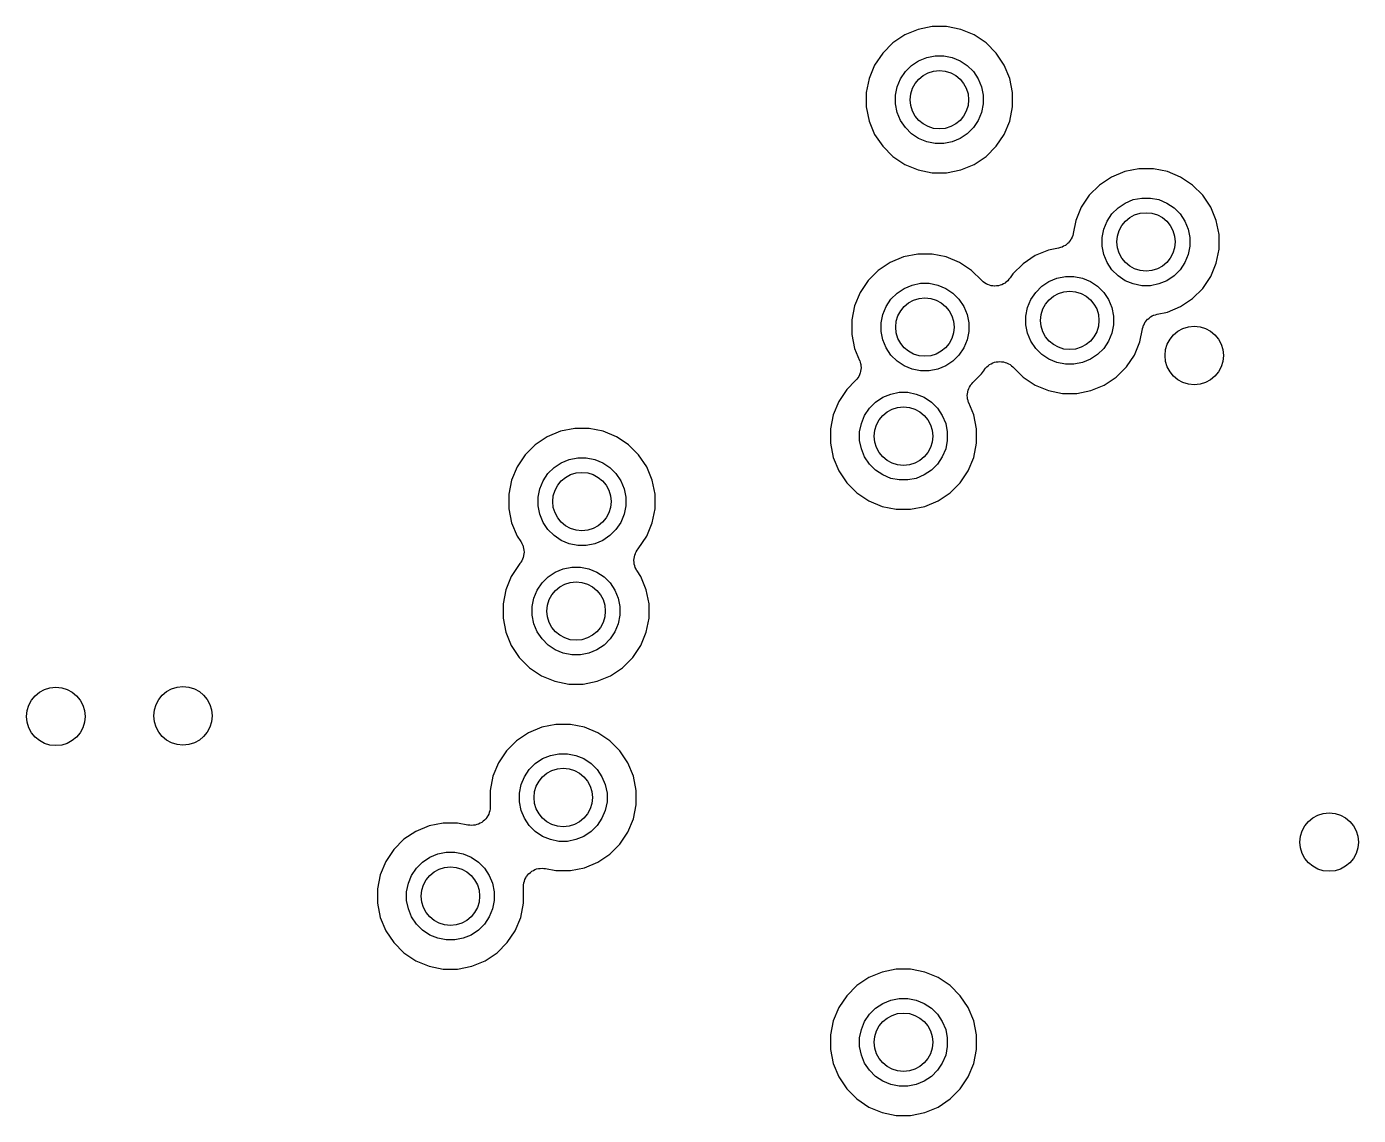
# Model space of a CAD drawing. Extents: x 76.5 to 170.2, y -170.2 to -83.1.
# Drawn here: x 133.32 to 142.44, y -107.81 to -100.36 of the extents above; entities that cross this region are included whole.
import ezdxf

# ---------------------------------------------------------------- set-up
doc = ezdxf.new("R2010")
doc.units = 0
doc.header["$MEASUREMENT"] = 0
doc.layers.add('BLACK', color=7, linetype='CONTINUOUS')

msp = doc.modelspace()

# ---------------------------------------------------------------- linework, layer by layer
at = {"layer": 'BLACK', "linetype": 'CONTINUOUS'}
for p, q in [((139.332, -100.413), (139.25, -100.467)), ((139.423, -100.375), (139.332, -100.413)), ((139.52, -100.356), (139.423, -100.375)), ((139.618, -100.356), (139.52, -100.356)), ((139.715, -100.375), (139.618, -100.356)), ((139.806, -100.413), (139.715, -100.375)), ((139.888, -100.467), (139.806, -100.413)), ((139.25, -100.467), (139.181, -100.537)), ((139.957, -100.537), (139.888, -100.467)), ((139.181, -100.537), (139.126, -100.619)), ((139.378, -100.623), (139.427, -100.59)), ((139.427, -100.59), (139.482, -100.567)), ((139.482, -100.567), (139.54, -100.556)), ((139.54, -100.556), (139.599, -100.556)), ((139.599, -100.556), (139.657, -100.567)), ((139.657, -100.567), (139.711, -100.59)), ((139.711, -100.59), (139.76, -100.623)), ((140.012, -100.619), (139.957, -100.537)), ((139.126, -100.619), (139.088, -100.71)), ((139.303, -100.714), (139.336, -100.664)), ((139.336, -100.664), (139.378, -100.623)), ((139.76, -100.623), (139.802, -100.664)), ((139.802, -100.664), (139.835, -100.714)), ((140.05, -100.71), (140.012, -100.619)), ((139.088, -100.71), (139.069, -100.806)), ((139.269, -100.826), (139.281, -100.768)), ((139.281, -100.768), (139.303, -100.714)), ((139.835, -100.714), (139.858, -100.768)), ((139.858, -100.768), (139.869, -100.826)), ((140.069, -100.806), (140.05, -100.71)), ((139.069, -100.806), (139.069, -100.905)), ((139.269, -100.885), (139.269, -100.826)), ((139.869, -100.826), (139.869, -100.885)), ((140.069, -100.905), (140.069, -100.806)), ((139.069, -100.905), (139.088, -101.002)), ((139.281, -100.943), (139.269, -100.885)), ((139.303, -100.998), (139.281, -100.943)), ((139.858, -100.943), (139.835, -100.998)), ((139.869, -100.885), (139.858, -100.943)), ((140.05, -101.002), (140.069, -100.905)), ((139.088, -101.002), (139.126, -101.093)), ((139.336, -101.047), (139.303, -100.998)), ((139.378, -101.089), (139.336, -101.047)), ((139.802, -101.047), (139.76, -101.089)), ((139.835, -100.998), (139.802, -101.047)), ((140.012, -101.093), (140.05, -101.002)), ((139.126, -101.093), (139.181, -101.174)), ((139.427, -101.122), (139.378, -101.089)), ((139.482, -101.144), (139.427, -101.122)), ((139.54, -101.156), (139.482, -101.144)), ((139.657, -101.144), (139.599, -101.156)), ((139.711, -101.122), (139.657, -101.144)), ((139.76, -101.089), (139.711, -101.122)), ((139.957, -101.174), (140.012, -101.093)), ((139.181, -101.174), (139.25, -101.244)), ((139.25, -101.244), (139.332, -101.299)), ((139.599, -101.156), (139.54, -101.156)), ((139.806, -101.299), (139.888, -101.244)), ((139.888, -101.244), (139.957, -101.174)), ((139.332, -101.299), (139.423, -101.336)), ((139.423, -101.336), (139.52, -101.356)), ((139.618, -101.356), (139.715, -101.336)), ((139.715, -101.336), (139.806, -101.299)), ((140.934, -101.329), (140.838, -101.348)), ((141.033, -101.329), (140.934, -101.329)), ((141.129, -101.348), (141.033, -101.329)), ((139.52, -101.356), (139.618, -101.356)), ((140.747, -101.386), (140.665, -101.44)), ((140.838, -101.348), (140.747, -101.386)), ((141.22, -101.386), (141.129, -101.348)), ((141.302, -101.44), (141.22, -101.386)), ((140.595, -101.51), (140.54, -101.592)), ((140.665, -101.44), (140.595, -101.51)), ((141.372, -101.51), (141.302, -101.44)), ((141.427, -101.592), (141.372, -101.51)), ((140.54, -101.592), (140.503, -101.683)), ((140.75, -101.637), (140.792, -101.596)), ((140.792, -101.596), (140.841, -101.563)), ((140.841, -101.563), (140.896, -101.54)), ((140.896, -101.54), (140.954, -101.529)), ((140.954, -101.529), (141.013, -101.529)), ((141.013, -101.529), (141.071, -101.54)), ((141.071, -101.54), (141.126, -101.563)), ((141.126, -101.563), (141.175, -101.596)), ((141.175, -101.596), (141.217, -101.637)), ((141.464, -101.683), (141.427, -101.592)), ((140.503, -101.683), (140.485, -101.772)), ((140.695, -101.741), (140.718, -101.687)), ((140.718, -101.687), (140.75, -101.637)), ((141.217, -101.637), (141.249, -101.687)), ((141.249, -101.687), (141.272, -101.741)), ((141.483, -101.779), (141.464, -101.683)), ((140.481, -101.785), (140.478, -101.796)), ((140.485, -101.773), (140.481, -101.785)), ((140.485, -101.772), (140.485, -101.772)), ((140.485, -101.772), (140.485, -101.772)), ((140.485, -101.772), (140.485, -101.772)), ((140.485, -101.772), (140.485, -101.773)), ((140.683, -101.799), (140.695, -101.741)), ((141.272, -101.741), (141.283, -101.799)), ((141.483, -101.878), (141.483, -101.779)), ((140.385, -101.872), (140.315, -101.886)), ((140.397, -101.868), (140.385, -101.872)), ((140.408, -101.865), (140.397, -101.868)), ((140.409, -101.864), (140.408, -101.865)), ((140.408, -101.865), (140.408, -101.865)), ((140.419, -101.859), (140.409, -101.864)), ((140.43, -101.853), (140.419, -101.859)), ((140.431, -101.853), (140.43, -101.853)), ((140.43, -101.853), (140.43, -101.853)), ((140.44, -101.845), (140.431, -101.853)), ((140.449, -101.838), (140.44, -101.845)), ((140.45, -101.837), (140.449, -101.838)), ((140.458, -101.828), (140.45, -101.837)), ((140.45, -101.837), (140.45, -101.837)), ((140.465, -101.819), (140.458, -101.828)), ((140.466, -101.818), (140.465, -101.818)), ((140.465, -101.818), (140.465, -101.819)), ((140.471, -101.808), (140.466, -101.818)), ((140.477, -101.797), (140.471, -101.808)), ((140.478, -101.796), (140.477, -101.797)), ((140.477, -101.797), (140.477, -101.797)), ((140.683, -101.858), (140.683, -101.799)), ((140.695, -101.916), (140.683, -101.858)), ((141.283, -101.858), (141.272, -101.916)), ((141.283, -101.799), (141.283, -101.858)), ((141.464, -101.975), (141.483, -101.878)), ((139.233, -101.969), (139.151, -102.024)), ((139.324, -101.932), (139.233, -101.969)), ((139.421, -101.912), (139.324, -101.932)), ((139.519, -101.912), (139.421, -101.912)), ((139.616, -101.932), (139.519, -101.912)), ((139.707, -101.969), (139.616, -101.932)), ((139.789, -102.024), (139.707, -101.969)), ((140.224, -101.923), (140.142, -101.978)), ((140.315, -101.886), (140.224, -101.923)), ((140.718, -101.971), (140.695, -101.916)), ((140.75, -102.02), (140.718, -101.971)), ((141.249, -101.971), (141.217, -102.02)), ((141.272, -101.916), (141.249, -101.971)), ((139.151, -102.024), (139.082, -102.094)), ((139.859, -102.094), (139.789, -102.024)), ((140.072, -102.048), (140.054, -102.075)), ((140.142, -101.978), (140.072, -102.048)), ((140.792, -102.062), (140.75, -102.02)), ((140.841, -102.095), (140.792, -102.062)), ((141.175, -102.062), (141.126, -102.095)), ((141.217, -102.02), (141.175, -102.062)), ((141.427, -102.066), (141.464, -101.975)), ((139.082, -102.094), (139.027, -102.176)), ((139.279, -102.179), (139.328, -102.147)), ((139.328, -102.147), (139.383, -102.124)), ((139.383, -102.124), (139.44, -102.112)), ((139.44, -102.112), (139.5, -102.112)), ((139.5, -102.112), (139.558, -102.124)), ((139.558, -102.124), (139.612, -102.147)), ((139.612, -102.147), (139.661, -102.179)), ((139.868, -102.102), (139.859, -102.094)), ((139.877, -102.109), (139.868, -102.102)), ((139.878, -102.109), (139.877, -102.109)), ((139.878, -102.11), (139.878, -102.109)), ((139.888, -102.115), (139.878, -102.11)), ((139.899, -102.121), (139.888, -102.115)), ((139.9, -102.121), (139.899, -102.121)), ((139.899, -102.121), (139.899, -102.121)), ((139.911, -102.125), (139.9, -102.121)), ((139.923, -102.129), (139.911, -102.125)), ((139.935, -102.13), (139.923, -102.129)), ((139.923, -102.129), (139.923, -102.129)), ((139.923, -102.129), (139.923, -102.129)), ((139.947, -102.131), (139.935, -102.13)), ((139.948, -102.131), (139.947, -102.131)), ((139.96, -102.13), (139.948, -102.131)), ((139.948, -102.131), (139.948, -102.131)), ((139.972, -102.129), (139.96, -102.13)), ((139.973, -102.129), (139.972, -102.129)), ((139.972, -102.129), (139.972, -102.129)), ((139.984, -102.125), (139.973, -102.129)), ((139.996, -102.122), (139.984, -102.125)), ((140.007, -102.116), (139.996, -102.122)), ((139.996, -102.122), (139.996, -102.122)), ((139.996, -102.122), (139.996, -102.122)), ((140.018, -102.111), (140.007, -102.116)), ((140.028, -102.103), (140.018, -102.11)), ((140.018, -102.11), (140.018, -102.11)), ((140.018, -102.11), (140.018, -102.111)), ((140.037, -102.095), (140.028, -102.103)), ((140.038, -102.095), (140.037, -102.095)), ((140.037, -102.095), (140.037, -102.095)), ((140.045, -102.085), (140.038, -102.095)), ((140.053, -102.076), (140.045, -102.085)), ((140.054, -102.076), (140.053, -102.076)), ((140.053, -102.076), (140.053, -102.076)), ((140.054, -102.075), (140.054, -102.076)), ((140.054, -102.076), (140.054, -102.076)), ((140.228, -102.175), (140.269, -102.133)), ((140.269, -102.133), (140.318, -102.1)), ((140.318, -102.1), (140.373, -102.078)), ((140.373, -102.078), (140.431, -102.066)), ((140.431, -102.066), (140.49, -102.066)), ((140.49, -102.066), (140.548, -102.078)), ((140.548, -102.078), (140.603, -102.1)), ((140.603, -102.1), (140.652, -102.133)), ((140.652, -102.133), (140.694, -102.175)), ((140.896, -102.117), (140.841, -102.095)), ((140.954, -102.129), (140.896, -102.117)), ((141.013, -102.129), (140.954, -102.129)), ((141.071, -102.117), (141.013, -102.129)), ((141.126, -102.095), (141.071, -102.117)), ((141.302, -102.217), (141.372, -102.147)), ((141.372, -102.147), (141.427, -102.066)), ((139.027, -102.176), (138.989, -102.267)), ((139.204, -102.27), (139.237, -102.221)), ((139.237, -102.221), (139.279, -102.179)), ((139.661, -102.179), (139.703, -102.221)), ((139.703, -102.221), (139.736, -102.27)), ((140.172, -102.279), (140.195, -102.224)), ((140.195, -102.224), (140.228, -102.175)), ((140.694, -102.175), (140.726, -102.224)), ((140.726, -102.224), (140.749, -102.279)), ((141.22, -102.272), (141.302, -102.217)), ((138.989, -102.267), (138.97, -102.363)), ((139.17, -102.383), (139.182, -102.325)), ((139.182, -102.325), (139.204, -102.27)), ((139.736, -102.27), (139.758, -102.325)), ((139.758, -102.325), (139.77, -102.383)), ((140.161, -102.337), (140.172, -102.279)), ((140.161, -102.396), (140.161, -102.337)), ((140.749, -102.279), (140.761, -102.337)), ((140.761, -102.337), (140.761, -102.396)), ((141.014, -102.342), (141.025, -102.336)), ((141.025, -102.336), (141.035, -102.331)), ((141.035, -102.331), (141.036, -102.33)), ((141.036, -102.33), (141.048, -102.327)), ((141.036, -102.33), (141.036, -102.33)), ((141.048, -102.327), (141.059, -102.323)), ((141.059, -102.323), (141.129, -102.309)), ((141.129, -102.309), (141.22, -102.272)), ((138.97, -102.363), (138.97, -102.462)), ((139.17, -102.442), (139.17, -102.383)), ((139.77, -102.383), (139.77, -102.442)), ((140.172, -102.454), (140.161, -102.396)), ((140.761, -102.396), (140.749, -102.454)), ((140.941, -102.512), (140.959, -102.423)), ((140.959, -102.422), (140.963, -102.41)), ((140.959, -102.423), (140.959, -102.422)), ((140.959, -102.423), (140.959, -102.423)), ((140.959, -102.423), (140.959, -102.423)), ((140.959, -102.423), (140.959, -102.423)), ((140.963, -102.41), (140.966, -102.399)), ((140.966, -102.399), (140.967, -102.398)), ((140.967, -102.398), (140.973, -102.387)), ((140.967, -102.398), (140.967, -102.398)), ((140.973, -102.387), (140.978, -102.377)), ((140.978, -102.377), (140.979, -102.377)), ((140.979, -102.376), (140.986, -102.367)), ((140.979, -102.377), (140.979, -102.376)), ((140.986, -102.367), (140.994, -102.358)), ((140.994, -102.358), (140.995, -102.357)), ((140.994, -102.358), (140.994, -102.358)), ((140.995, -102.357), (141.004, -102.35)), ((141.004, -102.35), (141.013, -102.342)), ((141.013, -102.342), (141.014, -102.342)), ((141.014, -102.342), (141.014, -102.342)), ((138.97, -102.462), (138.989, -102.558)), ((139.182, -102.5), (139.17, -102.442)), ((139.204, -102.555), (139.182, -102.5)), ((139.758, -102.5), (139.736, -102.555)), ((139.77, -102.442), (139.758, -102.5)), ((140.195, -102.508), (140.172, -102.454)), ((140.228, -102.558), (140.195, -102.508)), ((140.726, -102.508), (140.694, -102.558)), ((140.749, -102.454), (140.726, -102.508)), ((140.904, -102.603), (140.941, -102.512)), ((138.989, -102.558), (139.023, -102.64)), ((139.237, -102.604), (139.204, -102.555)), ((139.279, -102.645), (139.237, -102.604)), ((139.703, -102.604), (139.661, -102.645)), ((139.736, -102.555), (139.703, -102.604)), ((140.269, -102.599), (140.228, -102.558)), ((140.318, -102.632), (140.269, -102.599)), ((140.652, -102.599), (140.603, -102.632)), ((140.694, -102.558), (140.652, -102.599)), ((140.849, -102.685), (140.904, -102.603)), ((139.023, -102.64), (139.023, -102.641)), ((139.023, -102.641), (139.023, -102.641)), ((139.023, -102.641), (139.023, -102.641)), ((139.023, -102.641), (139.024, -102.642)), ((139.024, -102.642), (139.027, -102.653)), ((139.027, -102.653), (139.03, -102.664)), ((139.03, -102.664), (139.031, -102.665)), ((139.031, -102.702), (139.03, -102.714)), ((139.031, -102.665), (139.031, -102.666)), ((139.031, -102.666), (139.032, -102.677)), ((139.033, -102.69), (139.031, -102.702)), ((139.032, -102.677), (139.033, -102.689)), ((139.033, -102.689), (139.033, -102.69)), ((139.033, -102.69), (139.033, -102.69)), ((139.328, -102.678), (139.279, -102.645)), ((139.383, -102.701), (139.328, -102.678)), ((139.44, -102.712), (139.383, -102.701)), ((139.558, -102.701), (139.5, -102.712)), ((139.612, -102.678), (139.558, -102.701)), ((139.661, -102.645), (139.612, -102.678)), ((139.877, -102.704), (139.877, -102.703)), ((139.877, -102.703), (139.877, -102.703)), ((139.877, -102.703), (139.877, -102.703)), ((139.877, -102.703), (139.878, -102.703)), ((139.878, -102.703), (139.885, -102.693)), ((139.885, -102.693), (139.893, -102.684)), ((139.893, -102.684), (139.893, -102.684)), ((139.893, -102.684), (139.894, -102.684)), ((139.894, -102.684), (139.903, -102.676)), ((139.903, -102.676), (139.912, -102.669)), ((139.912, -102.669), (139.913, -102.668)), ((139.913, -102.668), (139.924, -102.663)), ((139.913, -102.668), (139.913, -102.668)), ((139.924, -102.663), (139.934, -102.657)), ((139.934, -102.657), (139.935, -102.657)), ((139.935, -102.657), (139.946, -102.653)), ((139.935, -102.657), (139.935, -102.657)), ((139.946, -102.653), (139.958, -102.65)), ((139.958, -102.65), (139.958, -102.65)), ((139.958, -102.65), (139.959, -102.65)), ((139.959, -102.65), (139.971, -102.649)), ((139.971, -102.649), (139.983, -102.648)), ((139.983, -102.648), (139.983, -102.648)), ((139.983, -102.648), (139.983, -102.648)), ((139.983, -102.648), (139.995, -102.649)), ((139.995, -102.649), (140.007, -102.65)), ((140.007, -102.65), (140.008, -102.65)), ((140.008, -102.65), (140.008, -102.65)), ((140.008, -102.65), (140.019, -102.654)), ((140.019, -102.654), (140.031, -102.657)), ((140.031, -102.657), (140.031, -102.658)), ((140.031, -102.658), (140.032, -102.658)), ((140.032, -102.658), (140.042, -102.663)), ((140.042, -102.663), (140.053, -102.669)), ((140.053, -102.669), (140.053, -102.669)), ((140.053, -102.669), (140.053, -102.669)), ((140.053, -102.669), (140.063, -102.677)), ((140.063, -102.677), (140.072, -102.685)), ((140.072, -102.685), (140.142, -102.755)), ((140.373, -102.655), (140.318, -102.632)), ((140.431, -102.666), (140.373, -102.655)), ((140.49, -102.666), (140.431, -102.666)), ((140.548, -102.655), (140.49, -102.666)), ((140.603, -102.632), (140.548, -102.655)), ((140.779, -102.755), (140.849, -102.685)), ((138.996, -102.778), (138.935, -102.839)), ((139.003, -102.769), (138.996, -102.778)), ((139.011, -102.76), (139.003, -102.769)), ((139.017, -102.749), (139.011, -102.759)), ((139.011, -102.759), (139.011, -102.76)), ((139.011, -102.76), (139.011, -102.76)), ((139.023, -102.739), (139.017, -102.749)), ((139.026, -102.726), (139.023, -102.738)), ((139.023, -102.738), (139.023, -102.738)), ((139.023, -102.738), (139.023, -102.739)), ((139.03, -102.715), (139.026, -102.726)), ((139.03, -102.714), (139.03, -102.714)), ((139.03, -102.714), (139.03, -102.715)), ((139.5, -102.712), (139.44, -102.712)), ((139.79, -102.801), (139.798, -102.792)), ((139.798, -102.792), (139.858, -102.731)), ((139.858, -102.731), (139.877, -102.704)), ((140.142, -102.755), (140.224, -102.809)), ((140.697, -102.809), (140.779, -102.755)), ((138.935, -102.839), (138.88, -102.921)), ((139.181, -102.892), (139.236, -102.87)), ((139.236, -102.87), (139.294, -102.858)), ((139.294, -102.858), (139.353, -102.858)), ((139.353, -102.858), (139.411, -102.87)), ((139.411, -102.87), (139.465, -102.892)), ((139.76, -102.88), (139.762, -102.869)), ((139.76, -102.881), (139.76, -102.88)), ((139.761, -102.893), (139.76, -102.881)), ((139.76, -102.881), (139.76, -102.881)), ((139.762, -102.869), (139.763, -102.857)), ((139.763, -102.856), (139.767, -102.844)), ((139.763, -102.857), (139.763, -102.856)), ((139.763, -102.856), (139.763, -102.856)), ((139.767, -102.844), (139.77, -102.833)), ((139.77, -102.833), (139.771, -102.832)), ((139.77, -102.833), (139.77, -102.833)), ((139.771, -102.832), (139.776, -102.822)), ((139.776, -102.822), (139.782, -102.811)), ((139.782, -102.81), (139.79, -102.801)), ((139.782, -102.811), (139.782, -102.81)), ((139.782, -102.811), (139.782, -102.811)), ((140.224, -102.809), (140.315, -102.847)), ((140.315, -102.847), (140.411, -102.866)), ((140.411, -102.866), (140.51, -102.866)), ((140.51, -102.866), (140.606, -102.847)), ((140.606, -102.847), (140.697, -102.809)), ((138.88, -102.921), (138.842, -103.012)), ((139.057, -103.016), (139.09, -102.967)), ((139.09, -102.967), (139.132, -102.925)), ((139.132, -102.925), (139.181, -102.892)), ((139.465, -102.892), (139.514, -102.925)), ((139.514, -102.925), (139.556, -102.967)), ((139.556, -102.967), (139.589, -103.016)), ((139.762, -102.905), (139.761, -102.893)), ((139.763, -102.906), (139.762, -102.905)), ((139.766, -102.917), (139.763, -102.906)), ((139.763, -102.906), (139.763, -102.906)), ((139.769, -102.929), (139.766, -102.917)), ((139.77, -102.93), (139.769, -102.929)), ((139.804, -103.012), (139.77, -102.93)), ((139.77, -102.93), (139.77, -102.93)), ((139.77, -102.93), (139.77, -102.93)), ((139.77, -102.93), (139.77, -102.93)), ((138.842, -103.012), (138.823, -103.109)), ((139.035, -103.071), (139.057, -103.016)), ((139.589, -103.016), (139.612, -103.071)), ((139.823, -103.109), (139.804, -103.012)), ((136.977, -103.125), (136.886, -103.163)), ((137.074, -103.106), (136.977, -103.125)), ((137.172, -103.106), (137.074, -103.106)), ((137.269, -103.125), (137.172, -103.106)), ((137.36, -103.163), (137.269, -103.125)), ((138.823, -103.109), (138.823, -103.207)), ((139.023, -103.129), (139.035, -103.071)), ((139.023, -103.188), (139.023, -103.129)), ((139.612, -103.071), (139.623, -103.129)), ((139.623, -103.129), (139.623, -103.188)), ((139.823, -103.207), (139.823, -103.109)), ((136.804, -103.217), (136.735, -103.287)), ((136.886, -103.163), (136.804, -103.217)), ((137.419, -103.202), (137.36, -103.163)), ((137.442, -103.217), (137.419, -103.202)), ((137.419, -103.202), (137.419, -103.202)), ((137.511, -103.287), (137.442, -103.217)), ((138.823, -103.207), (138.842, -103.304)), ((139.035, -103.246), (139.023, -103.188)), ((139.057, -103.3), (139.035, -103.246)), ((139.612, -103.246), (139.589, -103.3)), ((139.623, -103.188), (139.612, -103.246)), ((139.804, -103.304), (139.823, -103.207)), ((136.735, -103.287), (136.68, -103.369)), ((136.932, -103.373), (136.981, -103.34)), ((136.981, -103.34), (137.036, -103.317)), ((137.036, -103.317), (137.094, -103.306)), ((137.094, -103.306), (137.153, -103.306)), ((137.153, -103.306), (137.211, -103.317)), ((137.211, -103.317), (137.265, -103.34)), ((137.265, -103.34), (137.314, -103.373)), ((137.566, -103.369), (137.511, -103.287)), ((138.842, -103.304), (138.88, -103.395)), ((139.09, -103.349), (139.057, -103.3)), ((139.589, -103.3), (139.556, -103.349)), ((139.766, -103.395), (139.804, -103.304)), ((136.68, -103.369), (136.642, -103.46)), ((136.857, -103.464), (136.89, -103.414)), ((136.89, -103.414), (136.932, -103.373)), ((137.314, -103.373), (137.356, -103.414)), ((137.356, -103.414), (137.389, -103.464)), ((137.604, -103.46), (137.566, -103.369)), ((138.88, -103.395), (138.935, -103.477)), ((139.132, -103.391), (139.09, -103.349)), ((139.181, -103.424), (139.132, -103.391)), ((139.236, -103.447), (139.181, -103.424)), ((139.465, -103.424), (139.411, -103.447)), ((139.514, -103.391), (139.465, -103.424)), ((139.556, -103.349), (139.514, -103.391)), ((139.711, -103.477), (139.766, -103.395)), ((136.642, -103.46), (136.623, -103.556)), ((136.823, -103.576), (136.835, -103.518)), ((136.835, -103.518), (136.857, -103.464)), ((137.389, -103.464), (137.412, -103.518)), ((137.412, -103.518), (137.423, -103.576)), ((137.623, -103.556), (137.604, -103.46)), ((138.935, -103.477), (139.004, -103.546)), ((139.294, -103.458), (139.236, -103.447)), ((139.353, -103.458), (139.294, -103.458)), ((139.411, -103.447), (139.353, -103.458)), ((139.642, -103.546), (139.711, -103.477)), ((136.623, -103.556), (136.623, -103.655)), ((136.823, -103.635), (136.823, -103.576)), ((137.423, -103.576), (137.423, -103.635)), ((137.623, -103.655), (137.623, -103.556)), ((139.004, -103.546), (139.086, -103.601)), ((139.086, -103.601), (139.177, -103.639)), ((139.469, -103.639), (139.56, -103.601)), ((139.56, -103.601), (139.642, -103.546)), ((136.623, -103.655), (136.642, -103.752)), ((136.835, -103.693), (136.823, -103.635)), ((136.857, -103.748), (136.835, -103.693)), ((137.412, -103.693), (137.389, -103.748)), ((137.423, -103.635), (137.412, -103.693)), ((137.604, -103.752), (137.623, -103.655)), ((139.177, -103.639), (139.274, -103.658)), ((139.274, -103.658), (139.372, -103.658)), ((139.372, -103.658), (139.469, -103.639)), ((136.642, -103.752), (136.68, -103.843)), ((136.89, -103.797), (136.857, -103.748)), ((136.932, -103.839), (136.89, -103.797)), ((137.356, -103.797), (137.314, -103.839)), ((137.389, -103.748), (137.356, -103.797)), ((137.566, -103.843), (137.604, -103.752)), ((136.68, -103.843), (136.705, -103.88)), ((136.705, -103.88), (136.706, -103.881)), ((136.706, -103.881), (136.706, -103.881)), ((136.706, -103.881), (136.706, -103.881)), ((136.706, -103.881), (136.706, -103.882)), ((136.706, -103.882), (136.712, -103.892)), ((136.981, -103.872), (136.932, -103.839)), ((137.036, -103.894), (136.981, -103.872)), ((137.265, -103.872), (137.211, -103.894)), ((137.314, -103.839), (137.265, -103.872)), ((137.508, -103.93), (137.566, -103.843)), ((136.712, -103.892), (136.717, -103.903)), ((136.717, -103.903), (136.717, -103.903)), ((136.717, -103.903), (136.718, -103.904)), ((136.718, -103.904), (136.721, -103.915)), ((136.724, -103.977), (136.72, -103.988)), ((136.721, -103.915), (136.724, -103.927)), ((136.724, -103.927), (136.724, -103.927)), ((136.724, -103.927), (136.724, -103.928)), ((136.724, -103.928), (136.725, -103.939)), ((136.725, -103.964), (136.724, -103.976)), ((136.724, -103.976), (136.724, -103.976)), ((136.724, -103.976), (136.724, -103.977)), ((136.725, -103.939), (136.727, -103.951)), ((136.727, -103.952), (136.725, -103.964)), ((136.727, -103.951), (136.727, -103.952)), ((136.727, -103.952), (136.727, -103.952)), ((137.094, -103.906), (137.036, -103.894)), ((137.153, -103.906), (137.094, -103.906)), ((137.211, -103.894), (137.153, -103.906)), ((137.482, -103.983), (137.485, -103.972)), ((137.485, -103.972), (137.489, -103.961)), ((137.489, -103.96), (137.495, -103.949)), ((137.489, -103.961), (137.489, -103.96)), ((137.489, -103.96), (137.489, -103.96)), ((137.495, -103.949), (137.5, -103.939)), ((137.5, -103.939), (137.501, -103.938)), ((137.501, -103.938), (137.508, -103.93)), ((137.501, -103.938), (137.501, -103.938)), ((136.698, -104.03), (136.639, -104.118)), ((136.705, -104.022), (136.698, -104.03)), ((136.711, -104.011), (136.705, -104.021)), ((136.705, -104.021), (136.705, -104.022)), ((136.705, -104.022), (136.705, -104.022)), ((136.716, -104.001), (136.711, -104.011)), ((136.717, -104), (136.716, -104.001)), ((136.72, -103.988), (136.717, -104)), ((136.717, -104), (136.717, -104)), ((136.94, -104.089), (136.995, -104.066)), ((136.995, -104.066), (137.053, -104.055)), ((137.053, -104.055), (137.112, -104.055)), ((137.112, -104.055), (137.17, -104.066)), ((137.17, -104.066), (137.225, -104.089)), ((137.479, -104.008), (137.48, -103.996)), ((137.479, -104.009), (137.479, -104.008)), ((137.48, -104.021), (137.479, -104.009)), ((137.479, -104.009), (137.479, -104.009)), ((137.48, -103.996), (137.482, -103.984)), ((137.481, -104.033), (137.48, -104.021)), ((137.481, -104.034), (137.481, -104.033)), ((137.481, -104.033), (137.481, -104.033)), ((137.485, -104.045), (137.481, -104.034)), ((137.482, -103.984), (137.482, -103.983)), ((137.482, -103.984), (137.482, -103.984)), ((137.488, -104.057), (137.485, -104.045)), ((137.494, -104.068), (137.488, -104.057)), ((137.488, -104.057), (137.488, -104.057)), ((137.488, -104.057), (137.488, -104.057)), ((137.499, -104.079), (137.494, -104.068)), ((136.639, -104.118), (136.602, -104.209)), ((136.85, -104.163), (136.891, -104.122)), ((136.891, -104.122), (136.94, -104.089)), ((137.225, -104.089), (137.274, -104.122)), ((137.274, -104.122), (137.316, -104.163)), ((137.5, -104.079), (137.499, -104.079)), ((137.5, -104.08), (137.5, -104.079)), ((137.5, -104.079), (137.5, -104.079)), ((137.5, -104.079), (137.5, -104.079)), ((137.526, -104.118), (137.5, -104.08)), ((137.563, -104.209), (137.526, -104.118)), ((136.602, -104.209), (136.583, -104.305)), ((136.794, -104.267), (136.817, -104.212)), ((136.817, -104.212), (136.85, -104.163)), ((137.316, -104.163), (137.348, -104.212)), ((137.348, -104.212), (137.371, -104.267)), ((137.583, -104.305), (137.563, -104.209)), ((136.583, -104.305), (136.583, -104.404)), ((136.783, -104.325), (136.794, -104.267)), ((136.783, -104.384), (136.783, -104.325)), ((137.371, -104.267), (137.383, -104.325)), ((137.383, -104.325), (137.383, -104.384)), ((137.583, -104.404), (137.583, -104.305)), ((136.583, -104.404), (136.602, -104.5)), ((136.794, -104.442), (136.783, -104.384)), ((137.383, -104.384), (137.371, -104.442)), ((137.563, -104.5), (137.583, -104.404)), ((136.602, -104.5), (136.639, -104.591)), ((136.817, -104.497), (136.794, -104.442)), ((136.85, -104.546), (136.817, -104.497)), ((137.348, -104.497), (137.316, -104.546)), ((137.371, -104.442), (137.348, -104.497)), ((137.526, -104.591), (137.563, -104.5)), ((136.639, -104.591), (136.694, -104.673)), ((136.891, -104.588), (136.85, -104.546)), ((136.94, -104.62), (136.891, -104.588)), ((137.274, -104.588), (137.225, -104.62)), ((137.316, -104.546), (137.274, -104.588)), ((137.471, -104.673), (137.526, -104.591)), ((136.694, -104.673), (136.764, -104.743)), ((136.995, -104.643), (136.94, -104.62)), ((137.053, -104.655), (136.995, -104.643)), ((137.112, -104.655), (137.053, -104.655)), ((137.17, -104.643), (137.112, -104.655)), ((137.225, -104.62), (137.17, -104.643)), ((137.401, -104.743), (137.471, -104.673)), ((136.764, -104.743), (136.846, -104.798)), ((136.846, -104.798), (136.937, -104.835)), ((137.228, -104.835), (137.319, -104.798)), ((137.319, -104.798), (137.401, -104.743)), ((136.937, -104.835), (137.033, -104.855)), ((137.033, -104.855), (137.132, -104.855)), ((137.132, -104.855), (137.228, -104.835)), ((136.849, -105.15), (136.758, -105.188)), ((136.945, -105.131), (136.849, -105.15)), ((137.044, -105.131), (136.945, -105.131)), ((137.14, -105.15), (137.044, -105.131)), ((137.231, -105.188), (137.14, -105.15)), ((136.676, -105.243), (136.606, -105.312)), ((136.758, -105.188), (136.676, -105.243)), ((137.313, -105.243), (137.231, -105.188)), ((137.383, -105.312), (137.313, -105.243)), ((136.606, -105.312), (136.551, -105.394)), ((136.852, -105.365), (136.907, -105.343)), ((136.907, -105.343), (136.965, -105.331)), ((136.965, -105.331), (137.024, -105.331)), ((137.024, -105.331), (137.082, -105.343)), ((137.082, -105.343), (137.137, -105.365)), ((137.438, -105.394), (137.383, -105.312)), ((136.551, -105.394), (136.514, -105.485)), ((136.762, -105.44), (136.803, -105.398)), ((136.803, -105.398), (136.852, -105.365)), ((137.137, -105.365), (137.186, -105.398)), ((137.186, -105.398), (137.228, -105.44)), ((137.475, -105.485), (137.438, -105.394)), ((136.514, -105.485), (136.495, -105.582)), ((136.706, -105.543), (136.729, -105.489)), ((136.729, -105.489), (136.762, -105.44)), ((137.228, -105.44), (137.26, -105.489)), ((137.26, -105.489), (137.283, -105.543)), ((137.495, -105.582), (137.475, -105.485)), ((136.495, -105.582), (136.495, -105.691)), ((136.695, -105.601), (136.706, -105.543)), ((136.695, -105.661), (136.695, -105.601)), ((137.283, -105.543), (137.295, -105.601)), ((137.295, -105.601), (137.295, -105.661)), ((137.495, -105.68), (137.495, -105.582)), ((136.494, -105.709), (136.492, -105.721)), ((136.495, -105.697), (136.494, -105.709)), ((136.495, -105.691), (136.495, -105.696)), ((136.495, -105.696), (136.495, -105.697)), ((136.495, -105.697), (136.495, -105.697)), ((136.706, -105.719), (136.695, -105.661)), ((137.295, -105.661), (137.283, -105.719)), ((137.475, -105.777), (137.495, -105.68)), ((136.438, -105.801), (136.427, -105.807)), ((136.448, -105.793), (136.438, -105.801)), ((136.438, -105.801), (136.438, -105.801)), ((136.438, -105.801), (136.438, -105.801)), ((136.457, -105.786), (136.448, -105.793)), ((136.465, -105.776), (136.457, -105.785)), ((136.457, -105.785), (136.457, -105.786)), ((136.457, -105.786), (136.457, -105.786)), ((136.473, -105.767), (136.465, -105.776)), ((136.479, -105.756), (136.473, -105.766)), ((136.473, -105.766), (136.473, -105.767)), ((136.473, -105.767), (136.473, -105.767)), ((136.485, -105.745), (136.479, -105.756)), ((136.489, -105.733), (136.485, -105.745)), ((136.485, -105.745), (136.485, -105.745)), ((136.485, -105.745), (136.485, -105.745)), ((136.492, -105.722), (136.489, -105.733)), ((136.492, -105.721), (136.492, -105.721)), ((136.492, -105.721), (136.492, -105.722)), ((136.729, -105.773), (136.706, -105.719)), ((136.762, -105.822), (136.729, -105.773)), ((137.26, -105.773), (137.228, -105.822)), ((137.283, -105.719), (137.26, -105.773)), ((137.438, -105.868), (137.475, -105.777)), ((135.986, -105.863), (135.904, -105.917)), ((136.077, -105.825), (135.986, -105.863)), ((136.174, -105.806), (136.077, -105.825)), ((136.272, -105.806), (136.174, -105.806)), ((136.343, -105.82), (136.272, -105.806)), ((136.355, -105.821), (136.343, -105.82)), ((136.367, -105.822), (136.355, -105.821)), ((136.368, -105.822), (136.367, -105.822)), ((136.38, -105.821), (136.368, -105.822)), ((136.368, -105.822), (136.368, -105.822)), ((136.392, -105.82), (136.38, -105.821)), ((136.393, -105.82), (136.392, -105.82)), ((136.392, -105.82), (136.392, -105.82)), ((136.404, -105.816), (136.393, -105.82)), ((136.416, -105.813), (136.404, -105.816)), ((136.427, -105.807), (136.416, -105.813)), ((136.416, -105.813), (136.416, -105.813)), ((136.416, -105.813), (136.416, -105.813)), ((136.803, -105.864), (136.762, -105.822)), ((136.852, -105.897), (136.803, -105.864)), ((137.186, -105.864), (137.137, -105.897)), ((137.228, -105.822), (137.186, -105.864)), ((137.383, -105.95), (137.438, -105.868)), ((135.904, -105.917), (135.835, -105.987)), ((136.907, -105.919), (136.852, -105.897)), ((136.965, -105.931), (136.907, -105.919)), ((137.024, -105.931), (136.965, -105.931)), ((137.082, -105.919), (137.024, -105.931)), ((137.137, -105.897), (137.082, -105.919)), ((137.313, -106.019), (137.383, -105.95)), ((135.78, -106.069), (135.742, -106.16)), ((135.835, -105.987), (135.78, -106.069)), ((135.99, -106.114), (136.032, -106.073)), ((136.032, -106.073), (136.081, -106.04)), ((136.081, -106.04), (136.136, -106.017)), ((136.136, -106.017), (136.194, -106.006)), ((136.194, -106.006), (136.253, -106.006)), ((136.253, -106.006), (136.311, -106.017)), ((136.311, -106.017), (136.365, -106.04)), ((136.365, -106.04), (136.414, -106.073)), ((136.414, -106.073), (136.456, -106.114)), ((137.14, -106.112), (137.231, -106.074)), ((137.231, -106.074), (137.313, -106.019)), ((135.742, -106.16), (135.723, -106.256)), ((135.935, -106.218), (135.957, -106.164)), ((135.957, -106.164), (135.99, -106.114)), ((136.456, -106.114), (136.489, -106.164)), ((136.489, -106.164), (136.512, -106.218)), ((136.745, -106.17), (136.752, -106.161)), ((136.752, -106.161), (136.76, -106.151)), ((136.76, -106.151), (136.76, -106.151)), ((136.76, -106.151), (136.761, -106.151)), ((136.761, -106.151), (136.77, -106.143)), ((136.77, -106.143), (136.779, -106.136)), ((136.779, -106.136), (136.78, -106.135)), ((136.78, -106.135), (136.791, -106.13)), ((136.78, -106.135), (136.78, -106.135)), ((136.791, -106.13), (136.801, -106.124)), ((136.801, -106.124), (136.802, -106.124)), ((136.802, -106.124), (136.813, -106.12)), ((136.802, -106.124), (136.802, -106.124)), ((136.813, -106.12), (136.825, -106.117)), ((136.825, -106.117), (136.825, -106.117)), ((136.825, -106.117), (136.826, -106.117)), ((136.826, -106.117), (136.838, -106.116)), ((136.838, -106.116), (136.85, -106.114)), ((136.85, -106.114), (136.85, -106.114)), ((136.85, -106.114), (136.85, -106.114)), ((136.85, -106.114), (136.862, -106.116)), ((136.862, -106.116), (136.874, -106.117)), ((136.874, -106.117), (136.945, -106.131)), ((136.945, -106.131), (137.044, -106.131)), ((137.044, -106.131), (137.14, -106.112)), ((135.723, -106.256), (135.723, -106.355)), ((135.923, -106.276), (135.935, -106.218)), ((136.512, -106.218), (136.523, -106.276)), ((136.723, -106.24), (136.724, -106.228)), ((136.723, -106.246), (136.723, -106.24)), ((136.723, -106.24), (136.723, -106.24)), ((136.723, -106.24), (136.723, -106.24)), ((136.723, -106.355), (136.723, -106.246)), ((136.724, -106.228), (136.725, -106.216)), ((136.725, -106.215), (136.729, -106.204)), ((136.725, -106.216), (136.725, -106.215)), ((136.725, -106.215), (136.725, -106.215)), ((136.729, -106.204), (136.733, -106.192)), ((136.733, -106.192), (136.739, -106.181)), ((136.733, -106.192), (136.733, -106.192)), ((136.733, -106.192), (136.733, -106.192)), ((136.739, -106.181), (136.744, -106.17)), ((136.744, -106.17), (136.745, -106.17)), ((136.745, -106.17), (136.745, -106.17)), ((135.923, -106.335), (135.923, -106.276)), ((135.935, -106.393), (135.923, -106.335)), ((136.523, -106.335), (136.512, -106.393)), ((136.523, -106.276), (136.523, -106.335)), ((135.723, -106.355), (135.742, -106.452)), ((135.957, -106.448), (135.935, -106.393)), ((136.512, -106.393), (136.489, -106.448)), ((136.704, -106.452), (136.723, -106.355)), ((135.742, -106.452), (135.78, -106.543)), ((135.99, -106.497), (135.957, -106.448)), ((136.032, -106.539), (135.99, -106.497)), ((136.456, -106.497), (136.414, -106.539)), ((136.489, -106.448), (136.456, -106.497)), ((136.666, -106.543), (136.704, -106.452)), ((135.78, -106.543), (135.835, -106.624)), ((136.081, -106.572), (136.032, -106.539)), ((136.136, -106.594), (136.081, -106.572)), ((136.194, -106.606), (136.136, -106.594)), ((136.253, -106.606), (136.194, -106.606)), ((136.311, -106.594), (136.253, -106.606)), ((136.365, -106.572), (136.311, -106.594)), ((136.414, -106.539), (136.365, -106.572)), ((136.611, -106.624), (136.666, -106.543)), ((135.835, -106.624), (135.904, -106.694)), ((135.904, -106.694), (135.986, -106.749)), ((136.46, -106.749), (136.542, -106.694)), ((136.542, -106.694), (136.611, -106.624)), ((135.986, -106.749), (136.077, -106.786)), ((136.077, -106.786), (136.174, -106.806)), ((136.272, -106.806), (136.369, -106.786)), ((136.369, -106.786), (136.46, -106.749)), ((136.174, -106.806), (136.272, -106.806)), ((139.086, -106.863), (139.004, -106.917)), ((139.177, -106.825), (139.086, -106.863)), ((139.274, -106.806), (139.177, -106.825)), ((139.372, -106.806), (139.274, -106.806)), ((139.469, -106.825), (139.372, -106.806)), ((139.56, -106.863), (139.469, -106.825)), ((139.642, -106.917), (139.56, -106.863)), ((139.004, -106.917), (138.935, -106.987)), ((139.711, -106.987), (139.642, -106.917)), ((138.88, -107.069), (138.842, -107.16)), ((138.935, -106.987), (138.88, -107.069)), ((139.09, -107.114), (139.132, -107.073)), ((139.132, -107.073), (139.181, -107.04)), ((139.181, -107.04), (139.236, -107.017)), ((139.236, -107.017), (139.294, -107.006)), ((139.294, -107.006), (139.353, -107.006)), ((139.353, -107.006), (139.411, -107.017)), ((139.411, -107.017), (139.465, -107.04)), ((139.465, -107.04), (139.514, -107.073)), ((139.514, -107.073), (139.556, -107.114)), ((139.766, -107.069), (139.711, -106.987)), ((139.804, -107.16), (139.766, -107.069)), ((138.842, -107.16), (138.823, -107.256)), ((139.035, -107.218), (139.057, -107.164)), ((139.057, -107.164), (139.09, -107.114)), ((139.556, -107.114), (139.589, -107.164)), ((139.589, -107.164), (139.612, -107.218)), ((139.823, -107.256), (139.804, -107.16)), ((138.823, -107.256), (138.823, -107.355)), ((139.023, -107.276), (139.035, -107.218)), ((139.612, -107.218), (139.623, -107.276)), ((139.823, -107.355), (139.823, -107.256)), ((139.023, -107.335), (139.023, -107.276)), ((139.035, -107.393), (139.023, -107.335)), ((139.623, -107.335), (139.612, -107.393)), ((139.623, -107.276), (139.623, -107.335)), ((138.823, -107.355), (138.842, -107.452)), ((139.057, -107.448), (139.035, -107.393)), ((139.612, -107.393), (139.589, -107.448)), ((139.804, -107.452), (139.823, -107.355)), ((138.842, -107.452), (138.88, -107.543)), ((139.09, -107.497), (139.057, -107.448)), ((139.132, -107.539), (139.09, -107.497)), ((139.556, -107.497), (139.514, -107.539)), ((139.589, -107.448), (139.556, -107.497)), ((139.766, -107.543), (139.804, -107.452)), ((138.88, -107.543), (138.935, -107.624)), ((138.935, -107.624), (139.004, -107.694)), ((139.181, -107.572), (139.132, -107.539)), ((139.236, -107.594), (139.181, -107.572)), ((139.294, -107.606), (139.236, -107.594)), ((139.353, -107.606), (139.294, -107.606)), ((139.411, -107.594), (139.353, -107.606)), ((139.465, -107.572), (139.411, -107.594)), ((139.514, -107.539), (139.465, -107.572)), ((139.642, -107.694), (139.711, -107.624)), ((139.711, -107.624), (139.766, -107.543)), ((139.004, -107.694), (139.086, -107.749)), ((139.56, -107.749), (139.642, -107.694)), ((139.086, -107.749), (139.177, -107.786)), ((139.177, -107.786), (139.274, -107.806)), ((139.274, -107.806), (139.372, -107.806)), ((139.372, -107.806), (139.469, -107.786)), ((139.469, -107.786), (139.56, -107.749))]:
    msp.add_line(p, q, dxfattribs=at)
at = {"layer": 'BLACK'}
for centre in [(139.569, -100.856), (140.983, -101.829), (139.47, -102.412), (140.461, -102.366), (141.313, -102.606), (139.323, -103.158), (137.123, -103.606), (137.083, -104.355), (133.523, -105.076), (134.393, -105.072), (136.995, -105.631), (142.236, -105.936), (136.223, -106.306), (139.323, -107.306)]:
    msp.add_circle(centre, 0.2, dxfattribs=at)

doc.saveas('drawing.dxf')
